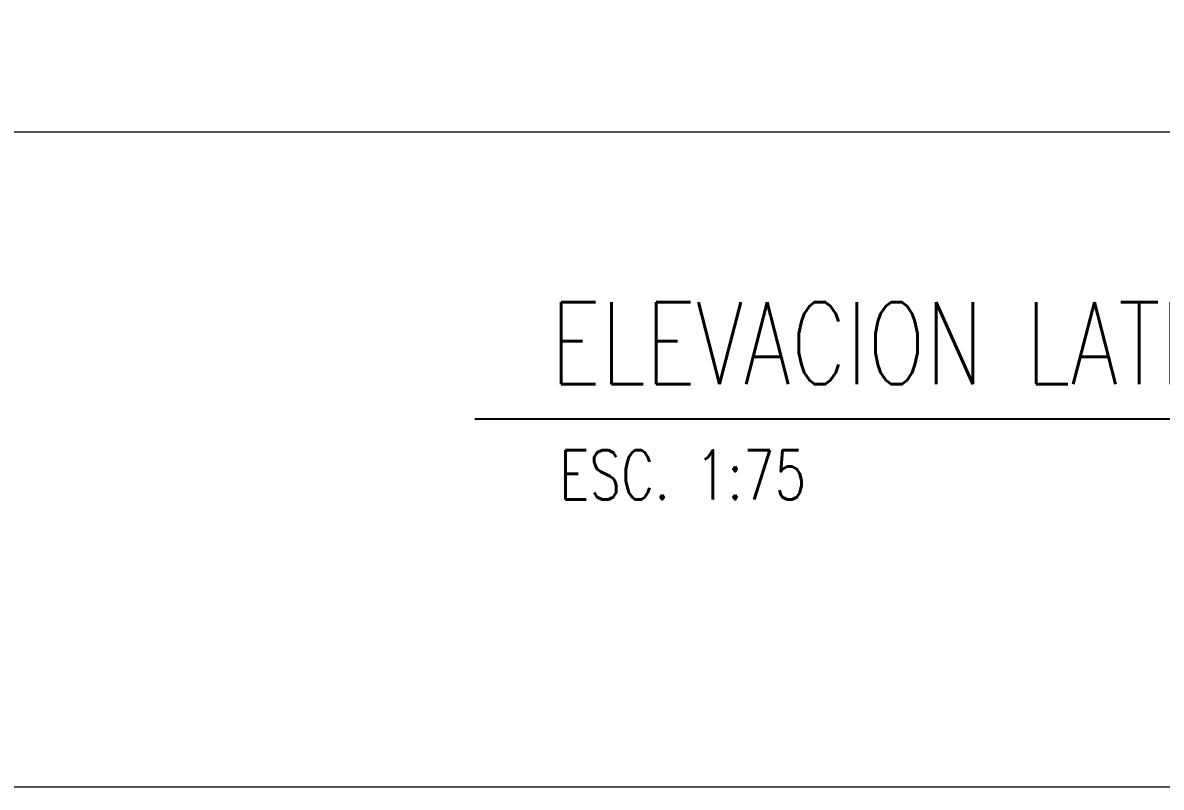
# Model space of a CAD drawing. Header units: metres. Extents: x -44 to 358, y -286 to 66.
# Drawn here: x 175.79 to 184.11, y -0.53 to 5.06 of the extents above; entities that cross this region are included whole.
import ezdxf

# ---------------------------------------------------------------- set-up
doc = ezdxf.new("R2010")
doc.units = ezdxf.units.M
doc.header["$LTSCALE"] = 0.3
doc.layers.add('A-DETL-THIN', color=7, linetype='Continuous', lineweight=0)
doc.layers.add('TEXTOS', color=4, linetype='Continuous')
doc.styles.add('Arch-Dim', font='romans.shx', dxfattribs={"width": 0.75})

msp = doc.modelspace()

# ---------------------------------------------------------------- linework, layer by layer
at = {"layer": 'A-DETL-THIN'}
msp.add_line((221.0806527, 4.2591303), (171.3916116, 4.2595615), dxfattribs=at)
at = {"layer": 'DEFPOINTS', "lineweight": 13}
msp.add_lwpolyline([(169.2639026, 40.2572653), (225.5619882, 40.2572653), (225.5619882, -0.5317386), (169.2639026, -0.5317386)], close=True, dxfattribs=at)
at = {"layer": 'TEXTOS'}
msp.add_line((179.0947238, 2.1610511), (190.776291, 2.1610511), dxfattribs=at)

# ---------------------------------------------------------------- texts
at = {"layer": 'TEXTOS', "lineweight": 13, "attachment_point": 1, "style": 'Arch-Dim'}
for s, insert, char_height in [('ELEVACION LATERAL DERECHO', (179.6497706, 3.0155579), 0.6), ('ESC. 1:75', (179.7123894, 1.9324738), 0.36)]:
    msp.add_mtext_dynamic_manual_height_columns(s, width=26.653369758, gutter_width=15, heights=[0], dxfattribs=dict(at, insert=insert, char_height=char_height))

doc.saveas('drawing.dxf')
